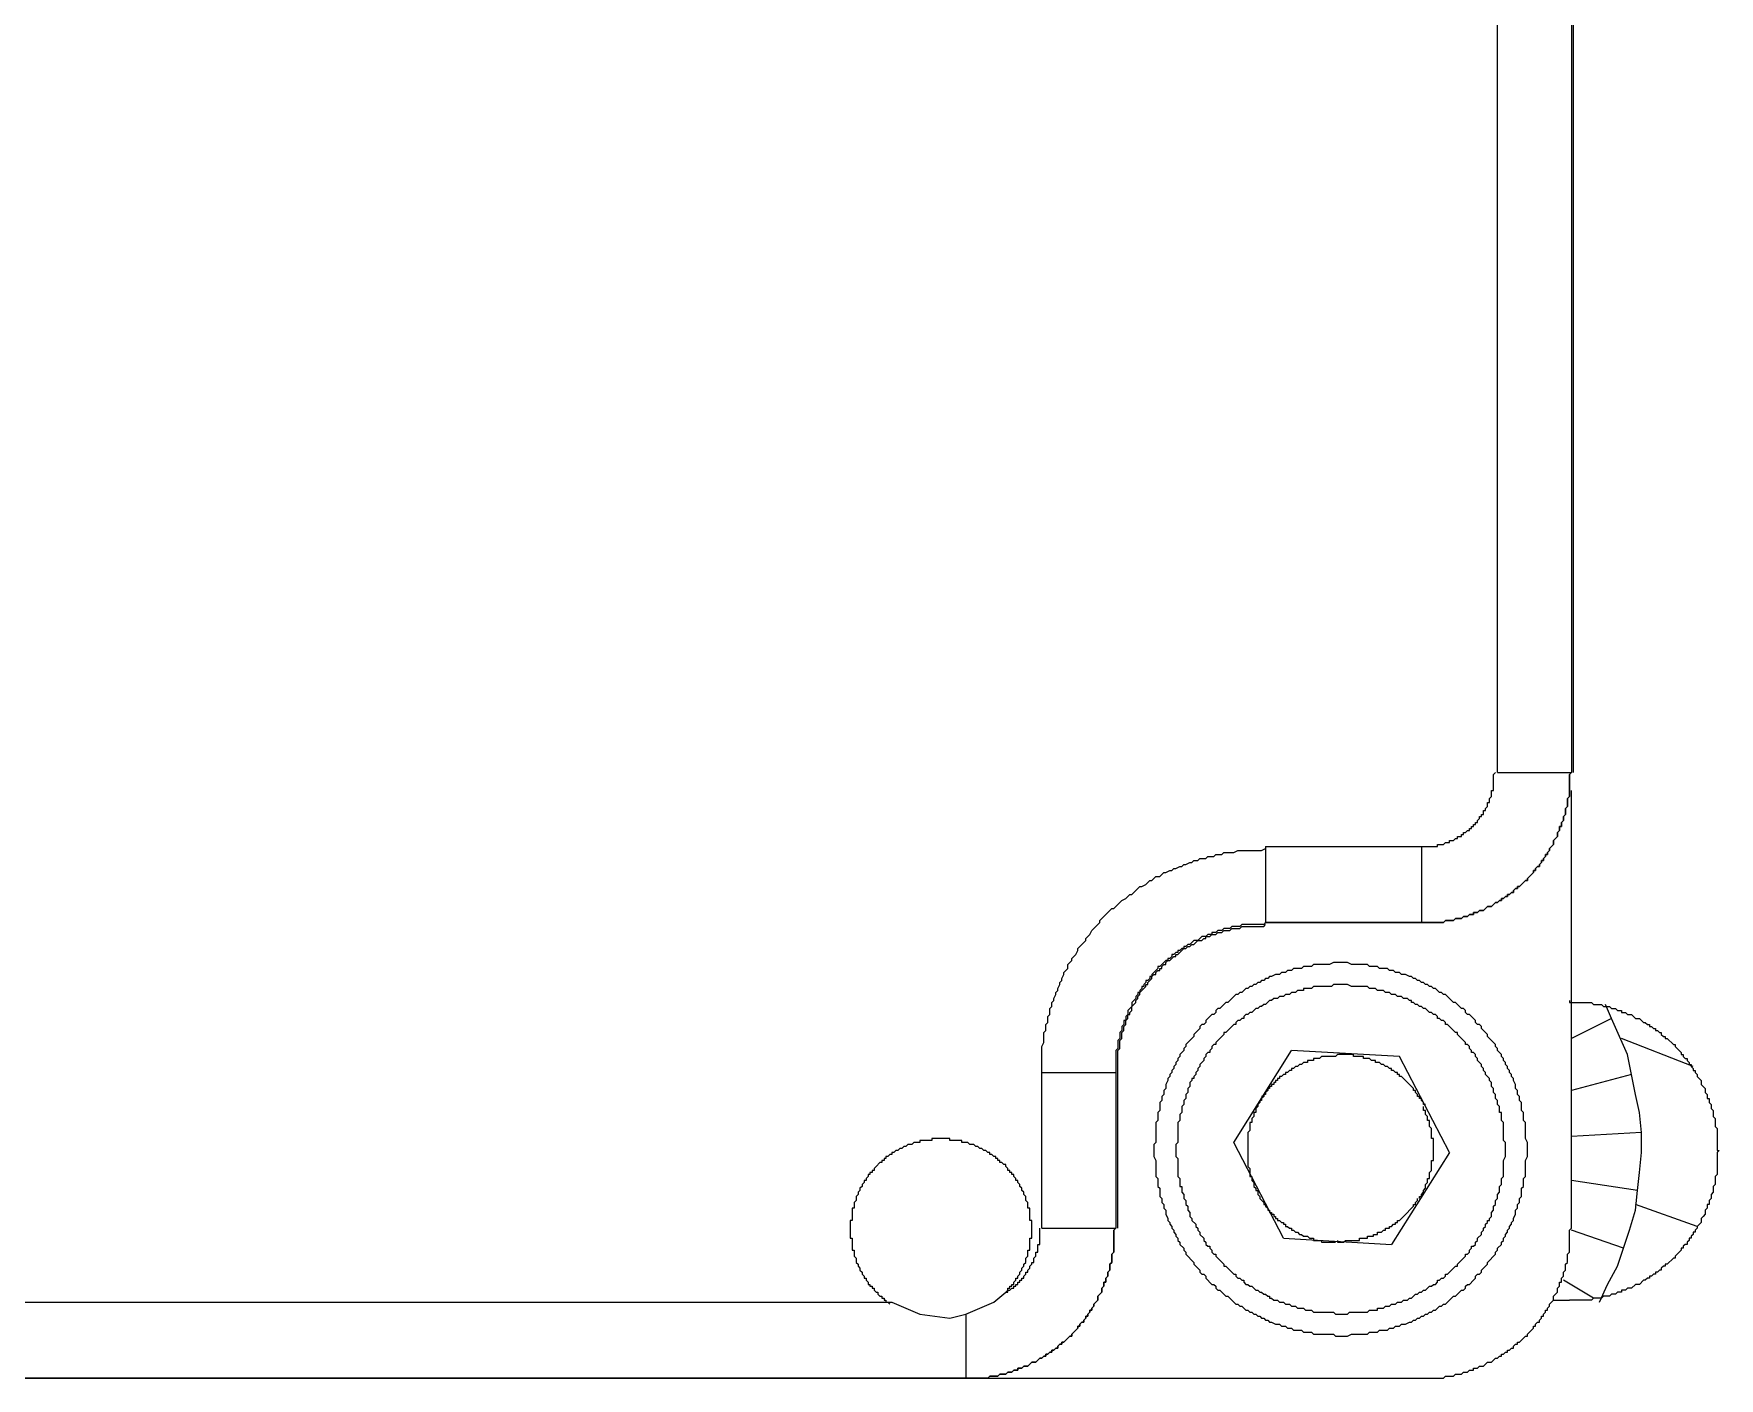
# Model space of a CAD drawing. Header units: inches. Extents: x 0 to 11, y 0.3 to 17.
# Drawn here: x 1.715 to 2.418, y 6.011 to 6.571 of the extents above; entities that cross this region are included whole.
import ezdxf

# ---------------------------------------------------------------- set-up
doc = ezdxf.new("R2010")
doc.units = ezdxf.units.IN
doc.header["$MEASUREMENT"] = 0
doc.layers.add('Layer 1', color=7, linetype='Continuous')

msp = doc.modelspace()

# ---------------------------------------------------------------- linework, layer by layer
at = {"layer": 'Layer 1', "color": 7, "lineweight": 25, "true_color": 0xffffff}
for points in [[(2.325, 6.26333), (2.325, 6.87834), (2.35583, 6.87834), (2.35583, 6.26333)], [(2.35667, 6.26333), (2.35667, 6.87834)], [(2.22833, 6.20083), (2.3025, 6.20083), (2.30333, 6.20166), (2.30667, 6.20166), (2.3075, 6.2025), (2.31, 6.2025), (2.31083, 6.20333), (2.3125, 6.20333), (2.31333, 6.20417), (2.315, 6.20417), (2.315, 6.205), (2.31666, 6.205), (2.3175, 6.20584), (2.31917, 6.20584), (2.32083, 6.20751), (2.3225, 6.20751), (2.32416, 6.20916), (2.325, 6.20916), (2.32583, 6.21), (2.32667, 6.21), (2.32667, 6.21083), (2.3275, 6.21083), (2.32834, 6.21167), (2.32917, 6.21167), (2.32917, 6.2125), (2.33, 6.2125), (2.33083, 6.21334), (2.33167, 6.21334), (2.33167, 6.21417), (2.3325, 6.21501), (2.33333, 6.21501), (2.33333, 6.21583), (2.33417, 6.21583), (2.33667, 6.21833), (2.3375, 6.21833), (2.3375, 6.21917), (2.34, 6.22167), (2.34, 6.22249), (2.34083, 6.22249), (2.34083, 6.22333), (2.34167, 6.22416), (2.3425, 6.22416), (2.3425, 6.225), (2.34334, 6.22583), (2.34334, 6.22667), (2.34416, 6.22667), (2.34416, 6.2275), (2.345, 6.22834), (2.345, 6.22917), (2.34583, 6.22917), (2.34583, 6.22999), (2.34667, 6.23083), (2.34667, 6.23166), (2.34833, 6.23333), (2.34833, 6.235), (2.35, 6.23667), (2.35, 6.23834), (2.35083, 6.23916), (2.35083, 6.24083), (2.35166, 6.24083), (2.35166, 6.2425), (2.3525, 6.24333), (2.3525, 6.245), (2.35333, 6.24584), (2.35333, 6.24833), (2.35417, 6.24917), (2.35417, 6.2525), (2.355, 6.25334), (2.355, 6.26251), (2.35583, 6.26333)], [(2.35583, 6.26333), (2.355, 6.26251), (2.355, 6.25334), (2.35417, 6.2525), (2.35417, 6.24917), (2.35333, 6.24833), (2.35333, 6.24584), (2.3525, 6.245), (2.3525, 6.24333), (2.35166, 6.2425), (2.35166, 6.24083), (2.35083, 6.24083), (2.35083, 6.23916), (2.35, 6.23834), (2.35, 6.23667), (2.34833, 6.235), (2.34833, 6.23333), (2.34667, 6.23166), (2.34667, 6.23083), (2.34583, 6.22999), (2.34583, 6.22917), (2.345, 6.22917), (2.345, 6.22834), (2.34416, 6.2275), (2.34416, 6.22667), (2.34334, 6.22667), (2.34334, 6.22583), (2.3425, 6.225), (2.3425, 6.22416), (2.34167, 6.22416), (2.34083, 6.22333), (2.34083, 6.22249), (2.34, 6.22249), (2.34, 6.22167), (2.3375, 6.21917), (2.3375, 6.21833), (2.33667, 6.21833), (2.33417, 6.21583), (2.33333, 6.21583), (2.33333, 6.21501), (2.3325, 6.21501), (2.33167, 6.21417), (2.33167, 6.21334), (2.33083, 6.21334), (2.33, 6.2125), (2.32917, 6.2125), (2.32917, 6.21167), (2.32834, 6.21167), (2.3275, 6.21083), (2.32667, 6.21083), (2.32667, 6.21), (2.32583, 6.21), (2.325, 6.20916), (2.32416, 6.20916), (2.3225, 6.20751), (2.32083, 6.20751), (2.31917, 6.20584), (2.3175, 6.20584), (2.31666, 6.205), (2.315, 6.205), (2.315, 6.20417), (2.31333, 6.20417), (2.3125, 6.20333), (2.31083, 6.20333), (2.31, 6.2025), (2.3075, 6.2025), (2.30667, 6.20166), (2.30333, 6.20166), (2.3025, 6.20083), (2.29333, 6.20083)], [(2.29333, 6.2325), (2.3, 6.2325), (2.3, 6.23333), (2.3025, 6.23333), (2.30333, 6.23417), (2.305, 6.23417), (2.305, 6.235), (2.30667, 6.235), (2.3075, 6.23584), (2.30834, 6.23584), (2.30834, 6.23667), (2.31, 6.23667), (2.31, 6.23749), (2.31083, 6.23749), (2.31083, 6.23834), (2.31167, 6.23834), (2.3125, 6.23916), (2.31333, 6.23916), (2.31333, 6.24), (2.31417, 6.24), (2.31417, 6.24083), (2.315, 6.24083), (2.315, 6.24167), (2.31584, 6.24167), (2.31584, 6.2425), (2.31666, 6.2425), (2.31666, 6.24333), (2.3175, 6.24417), (2.3175, 6.245), (2.31833, 6.245), (2.31833, 6.24584), (2.31917, 6.24584), (2.31917, 6.2475), (2.32, 6.2475), (2.32, 6.24833), (2.32083, 6.24917), (2.32083, 6.25083), (2.32167, 6.25083), (2.32167, 6.2525), (2.3225, 6.25334), (2.3225, 6.25583), (2.32333, 6.25583), (2.32333, 6.26251), (2.32416, 6.26333)], [(2.325, 6.26333), (2.35583, 6.26333)], [(2.29333, 6.01084), (2.3025, 6.01084), (2.30333, 6.01166), (2.30667, 6.01166), (2.3075, 6.01251), (2.31, 6.01251), (2.31083, 6.01333), (2.3125, 6.01333), (2.31333, 6.01416), (2.315, 6.01416), (2.315, 6.015), (2.31666, 6.015), (2.3175, 6.01583), (2.31917, 6.01583), (2.32083, 6.0175), (2.3225, 6.0175), (2.32416, 6.01917), (2.325, 6.01917), (2.32583, 6.02001), (2.32667, 6.02001), (2.32667, 6.02083), (2.3275, 6.02083), (2.32834, 6.02166), (2.32917, 6.02166), (2.32917, 6.0225), (2.33, 6.0225), (2.33083, 6.02333), (2.33167, 6.02333), (2.33167, 6.02417), (2.3325, 6.025), (2.33333, 6.025), (2.33333, 6.02584), (2.33417, 6.02584), (2.33667, 6.02833), (2.3375, 6.02833), (2.3375, 6.02916), (2.33917, 6.03083), (2.34, 6.03167), (2.34, 6.0325), (2.34083, 6.0325), (2.34083, 6.03334), (2.34167, 6.03417), (2.3425, 6.03417), (2.3425, 6.03499), (2.34334, 6.03583), (2.34334, 6.03666), (2.34416, 6.03666), (2.34416, 6.0375), (2.345, 6.03833), (2.345, 6.03917), (2.34583, 6.03917), (2.34583, 6.04), (2.34667, 6.04084), (2.34667, 6.04167), (2.34833, 6.04333), (2.34833, 6.045), (2.35, 6.04667), (2.35, 6.04834), (2.35083, 6.04917), (2.35083, 6.05084), (2.35166, 6.05084), (2.35166, 6.0525), (2.3525, 6.05333), (2.3525, 6.055), (2.35333, 6.05583), (2.35333, 6.05834), (2.35417, 6.05916), (2.35417, 6.0625), (2.355, 6.06333), (2.355, 6.0725), (2.35583, 6.07334), (2.35583, 6.25583)], [(2.135, 6.13833), (2.135, 6.14917), (2.13583, 6.15084), (2.13583, 6.155), (2.13666, 6.15583), (2.13666, 6.15834), (2.1375, 6.15917), (2.1375, 6.16166), (2.13833, 6.1625), (2.13833, 6.165), (2.13917, 6.16584), (2.13917, 6.16749), (2.14, 6.16833), (2.14, 6.16916), (2.14084, 6.17083), (2.14084, 6.17167), (2.14167, 6.1725), (2.14167, 6.17334), (2.1425, 6.17499), (2.1425, 6.17584), (2.14333, 6.17666), (2.14333, 6.1775), (2.14417, 6.17917), (2.14417, 6.18), (2.14583, 6.18167), (2.14583, 6.18334), (2.1475, 6.185), (2.1475, 6.18583), (2.14917, 6.1875), (2.15, 6.18917), (2.15, 6.19), (2.15333, 6.19333), (2.15333, 6.19417), (2.155, 6.19583), (2.15584, 6.1975), (2.15666, 6.19834), (2.15917, 6.20083), (2.15917, 6.20166), (2.16, 6.2025), (2.16083, 6.20333), (2.16416, 6.20667), (2.165, 6.20667), (2.16833, 6.21), (2.17, 6.21083), (2.17166, 6.2125), (2.1725, 6.2125), (2.17584, 6.21583), (2.17667, 6.21583), (2.17833, 6.21666), (2.18, 6.21833), (2.18083, 6.21833), (2.18167, 6.21917), (2.1825, 6.22), (2.18416, 6.22), (2.18583, 6.22167), (2.18667, 6.22167), (2.18833, 6.22249), (2.18917, 6.22249), (2.19, 6.22333), (2.19084, 6.22333), (2.1925, 6.22416), (2.19333, 6.22416), (2.19417, 6.225), (2.195, 6.225), (2.19667, 6.22583), (2.1975, 6.22583), (2.19833, 6.22667), (2.2, 6.22667), (2.20083, 6.2275), (2.20334, 6.2275), (2.20417, 6.22834), (2.20667, 6.22834), (2.2075, 6.22917), (2.21, 6.22917), (2.21084, 6.22999), (2.215, 6.22999), (2.21667, 6.23083), (2.22666, 6.23083), (2.22833, 6.23166)], [(2.22833, 6.2325), (2.22833, 6.20083)], [(2.22833, 6.2325), (2.29333, 6.2325), (2.29333, 6.20083), (2.22833, 6.20083)], [(2.22833, 6.20083), (2.2275, 6.20001), (2.21834, 6.20001), (2.2175, 6.19916), (2.21417, 6.19916), (2.21333, 6.19834), (2.21084, 6.19834), (2.21, 6.1975), (2.20833, 6.1975), (2.2075, 6.19667), (2.20583, 6.19667), (2.20583, 6.19583), (2.20417, 6.19583), (2.20334, 6.195), (2.20167, 6.195), (2.2, 6.19333), (2.19833, 6.19333), (2.19667, 6.19166), (2.19583, 6.19166), (2.195, 6.19084), (2.19417, 6.19084), (2.19417, 6.19), (2.19333, 6.19), (2.1925, 6.18917), (2.19166, 6.18917), (2.19166, 6.18833), (2.19084, 6.18833), (2.19, 6.1875), (2.18917, 6.1875), (2.18917, 6.18667), (2.18833, 6.18583), (2.1875, 6.18583), (2.1875, 6.185), (2.18667, 6.185), (2.18416, 6.1825), (2.18334, 6.1825), (2.18334, 6.18167), (2.18083, 6.17917), (2.18083, 6.17833), (2.18, 6.17833), (2.18, 6.1775), (2.17917, 6.17666), (2.17833, 6.17666), (2.17833, 6.17584), (2.1775, 6.17499), (2.1775, 6.17417), (2.17667, 6.17417), (2.17667, 6.17334), (2.17584, 6.1725), (2.17584, 6.17167), (2.175, 6.17167), (2.175, 6.17083), (2.17417, 6.17), (2.17417, 6.16916), (2.1725, 6.16749), (2.1725, 6.16584), (2.17083, 6.16417), (2.17083, 6.1625), (2.17, 6.16166), (2.17, 6.15999), (2.16917, 6.15999), (2.16917, 6.15834), (2.16833, 6.1575), (2.16833, 6.15583), (2.1675, 6.155), (2.1675, 6.15251), (2.16667, 6.15167), (2.16667, 6.14833), (2.16583, 6.1475), (2.16583, 6.13833)], [(2.16667, 6.13833), (2.16667, 6.1475), (2.1675, 6.14833), (2.1675, 6.15167), (2.16833, 6.15251), (2.16833, 6.155), (2.16917, 6.15583), (2.16917, 6.1575), (2.17, 6.15834), (2.17, 6.15999), (2.17083, 6.16083), (2.17083, 6.1625), (2.17166, 6.1625), (2.17166, 6.16333), (2.1725, 6.16417), (2.1725, 6.16584), (2.17417, 6.16749), (2.17417, 6.16833), (2.175, 6.16916), (2.175, 6.17), (2.17584, 6.17083), (2.17584, 6.17167), (2.17833, 6.17417), (2.17833, 6.17499), (2.17917, 6.17499), (2.17917, 6.17584), (2.18, 6.17666), (2.18083, 6.1775), (2.18083, 6.17833), (2.18167, 6.17917), (2.1825, 6.17917), (2.1825, 6.18), (2.18334, 6.18083), (2.18416, 6.18083), (2.18416, 6.18167), (2.185, 6.18167), (2.185, 6.1825), (2.18583, 6.18334), (2.18667, 6.18334), (2.18667, 6.18416), (2.1875, 6.185), (2.18833, 6.185), (2.19, 6.18667), (2.19084, 6.18667), (2.19084, 6.1875), (2.19166, 6.1875), (2.19417, 6.19), (2.195, 6.19), (2.19583, 6.19084), (2.19667, 6.19084), (2.1975, 6.19166), (2.19833, 6.19166), (2.2, 6.19333), (2.20167, 6.19333), (2.2025, 6.19417), (2.20334, 6.19417), (2.20334, 6.195), (2.205, 6.195), (2.20583, 6.19583), (2.2075, 6.19583), (2.20833, 6.19667), (2.21, 6.19667), (2.21084, 6.1975), (2.21333, 6.1975), (2.21417, 6.19834), (2.2175, 6.19834), (2.21834, 6.19916), (2.2275, 6.19916), (2.22833, 6.20001)], [(2.25667, 6.02916), (2.2575, 6.02833), (2.2625, 6.02833), (2.26417, 6.02916), (2.27083, 6.02916), (2.27167, 6.03), (2.275, 6.03), (2.27583, 6.03083), (2.27917, 6.03083), (2.28, 6.03167), (2.28166, 6.03167), (2.2825, 6.0325), (2.28417, 6.0325), (2.285, 6.03334), (2.28667, 6.03334), (2.28833, 6.03417), (2.28916, 6.03417), (2.29, 6.03499), (2.29083, 6.03499), (2.29167, 6.03583), (2.2925, 6.03583), (2.29333, 6.03666), (2.29417, 6.03666), (2.295, 6.0375), (2.29583, 6.0375), (2.29666, 6.03833), (2.2975, 6.03833), (2.29833, 6.03917), (2.29917, 6.03917), (2.30084, 6.04084), (2.30167, 6.04084), (2.3025, 6.04167), (2.30333, 6.04167), (2.30667, 6.045), (2.3075, 6.045), (2.31, 6.0475), (2.31083, 6.0475), (2.31167, 6.04834), (2.31167, 6.04917), (2.3125, 6.04999), (2.31333, 6.04999), (2.315, 6.05166), (2.31584, 6.0525), (2.31584, 6.05333), (2.31666, 6.05417), (2.3175, 6.05417), (2.31833, 6.055), (2.31833, 6.05583), (2.31917, 6.05667), (2.32, 6.0575), (2.32083, 6.05834), (2.32083, 6.05916), (2.32416, 6.0625), (2.32416, 6.06333), (2.325, 6.06417), (2.325, 6.065), (2.32667, 6.06666), (2.32667, 6.0675), (2.3275, 6.06833), (2.3275, 6.06917), (2.32834, 6.07), (2.32834, 6.07083), (2.32917, 6.07167), (2.32917, 6.0725), (2.33, 6.07334), (2.33, 6.07416), (2.33083, 6.07501), (2.33083, 6.07583), (2.33167, 6.07666), (2.33167, 6.0775), (2.3325, 6.07917), (2.3325, 6.08084), (2.33333, 6.08167), (2.33333, 6.08333), (2.33417, 6.08416), (2.33417, 6.08583), (2.335, 6.08667), (2.335, 6.09001), (2.33584, 6.09083), (2.33584, 6.09417), (2.33667, 6.095), (2.33667, 6.10167), (2.3375, 6.10334), (2.3375, 6.10917), (2.33667, 6.11084), (2.33667, 6.1175), (2.33584, 6.11833), (2.33584, 6.12166), (2.335, 6.1225), (2.335, 6.12583), (2.33417, 6.12667), (2.33417, 6.12834), (2.33333, 6.12916), (2.33333, 6.13083), (2.3325, 6.13167), (2.3325, 6.13333), (2.33167, 6.135), (2.33167, 6.13584), (2.33083, 6.13666), (2.33083, 6.13751), (2.33, 6.13833), (2.33, 6.13916), (2.32917, 6.14), (2.32917, 6.14083), (2.32834, 6.14167), (2.32834, 6.1425), (2.3275, 6.14334), (2.3275, 6.14417), (2.32667, 6.14501), (2.32667, 6.14583), (2.325, 6.1475), (2.325, 6.14833), (2.32416, 6.14917), (2.32416, 6.15), (2.32083, 6.15333), (2.32083, 6.15416), (2.31917, 6.15583), (2.31833, 6.15667), (2.31833, 6.1575), (2.3175, 6.15834), (2.31666, 6.15834), (2.31584, 6.15917), (2.31584, 6.15999), (2.315, 6.16083), (2.31417, 6.16166), (2.31333, 6.1625), (2.3125, 6.1625), (2.31167, 6.16333), (2.31167, 6.16417), (2.31083, 6.165), (2.31, 6.165), (2.3075, 6.16749), (2.30667, 6.16749), (2.30333, 6.17083), (2.3025, 6.17083), (2.30167, 6.17167), (2.30084, 6.17167), (2.29917, 6.17334), (2.29833, 6.17334), (2.2975, 6.17417), (2.29666, 6.17417), (2.29583, 6.17499), (2.295, 6.17499), (2.29417, 6.17584), (2.29333, 6.17584), (2.2925, 6.17666), (2.29167, 6.17666), (2.29083, 6.1775), (2.29, 6.1775), (2.28916, 6.17833), (2.28833, 6.17833), (2.28667, 6.17917), (2.285, 6.17917), (2.28417, 6.18), (2.2825, 6.18), (2.28166, 6.18083), (2.28, 6.18083), (2.27917, 6.18167), (2.27583, 6.18167), (2.275, 6.1825), (2.27167, 6.1825), (2.27083, 6.18334), (2.26417, 6.18334), (2.2625, 6.18416), (2.25667, 6.18416), (2.255, 6.18334), (2.24833, 6.18334), (2.2475, 6.1825), (2.24417, 6.1825), (2.24333, 6.18167), (2.24, 6.18167), (2.23917, 6.18083), (2.2375, 6.18083), (2.23667, 6.18), (2.235, 6.18), (2.23416, 6.17917), (2.2325, 6.17917), (2.23083, 6.17833), (2.23, 6.17833), (2.22917, 6.1775), (2.22833, 6.1775), (2.2275, 6.17666), (2.22666, 6.17666), (2.22583, 6.17584), (2.225, 6.17584), (2.22417, 6.17499), (2.22333, 6.17499), (2.2225, 6.17417), (2.22167, 6.17417), (2.22083, 6.17334), (2.22, 6.17334), (2.21834, 6.17167), (2.2175, 6.17167), (2.21667, 6.17083), (2.21583, 6.17083), (2.2125, 6.16749), (2.21167, 6.16749), (2.20917, 6.165), (2.20833, 6.165), (2.2075, 6.16417), (2.2075, 6.16333), (2.20667, 6.1625), (2.20583, 6.1625), (2.205, 6.16166), (2.20417, 6.16083), (2.20334, 6.15999), (2.20334, 6.15917), (2.2025, 6.15834), (2.20167, 6.15834), (2.20083, 6.1575), (2.20083, 6.15667), (2.2, 6.15583), (2.19833, 6.15416), (2.19833, 6.15333), (2.195, 6.15), (2.195, 6.14917), (2.19417, 6.14833), (2.19417, 6.1475), (2.1925, 6.14583), (2.1925, 6.14501), (2.19166, 6.14417), (2.19166, 6.14334), (2.19084, 6.1425), (2.19084, 6.14167), (2.19, 6.14083), (2.19, 6.14), (2.18917, 6.13916), (2.18917, 6.13833), (2.18833, 6.13751), (2.18833, 6.13666), (2.1875, 6.13584), (2.1875, 6.135), (2.18667, 6.13333), (2.18667, 6.13167), (2.18583, 6.13083), (2.18583, 6.12916), (2.185, 6.12834), (2.185, 6.12667), (2.18416, 6.12583), (2.18416, 6.1225), (2.18334, 6.12166), (2.18334, 6.11833), (2.1825, 6.1175), (2.1825, 6.10917), (2.18167, 6.10833), (2.18167, 6.10334), (2.1825, 6.10167), (2.1825, 6.095), (2.18334, 6.09417), (2.18334, 6.09083), (2.18416, 6.09001), (2.18416, 6.08667), (2.185, 6.08583), (2.185, 6.08416), (2.18583, 6.08333), (2.18583, 6.08167), (2.18667, 6.08084), (2.18667, 6.07917), (2.1875, 6.0775), (2.1875, 6.07666), (2.18833, 6.07583), (2.18833, 6.07501), (2.18917, 6.07416), (2.18917, 6.07334), (2.19, 6.0725), (2.19, 6.07167), (2.19084, 6.07083), (2.19084, 6.07), (2.19166, 6.06917), (2.19166, 6.06833), (2.1925, 6.0675), (2.1925, 6.06666), (2.19417, 6.065), (2.19417, 6.06417), (2.195, 6.06333), (2.195, 6.0625), (2.19833, 6.05916), (2.19833, 6.05834), (2.19916, 6.0575), (2.2, 6.05667), (2.20083, 6.05583), (2.20083, 6.055), (2.20167, 6.05417), (2.2025, 6.05417), (2.20334, 6.05333), (2.20334, 6.0525), (2.20583, 6.04999), (2.20667, 6.04999), (2.2075, 6.04917), (2.2075, 6.04834), (2.20833, 6.0475), (2.20917, 6.0475), (2.21167, 6.045), (2.2125, 6.045), (2.21583, 6.04167), (2.21667, 6.04167), (2.2175, 6.04084), (2.21834, 6.04084), (2.22, 6.03917), (2.22083, 6.03917), (2.22167, 6.03833), (2.2225, 6.03833), (2.22333, 6.0375), (2.22417, 6.0375), (2.225, 6.03666), (2.22583, 6.03666), (2.22666, 6.03583), (2.2275, 6.03583), (2.22833, 6.03499), (2.22917, 6.03499), (2.23, 6.03417), (2.23083, 6.03417), (2.2325, 6.03334), (2.23416, 6.03334), (2.235, 6.0325), (2.23667, 6.0325), (2.2375, 6.03167), (2.23917, 6.03167), (2.24, 6.03083), (2.24333, 6.03083), (2.24417, 6.03), (2.2475, 6.03), (2.24833, 6.02916), (2.25667, 6.02916)], [(2.25667, 6.03833), (2.2575, 6.0375), (2.2625, 6.0375), (2.26333, 6.03833), (2.27083, 6.03833), (2.27167, 6.03917), (2.275, 6.03917), (2.275, 6.04), (2.2775, 6.04), (2.27833, 6.04084), (2.28, 6.04084), (2.28084, 6.04167), (2.2825, 6.04167), (2.28333, 6.04249), (2.285, 6.04249), (2.28583, 6.04333), (2.2875, 6.04333), (2.28833, 6.04416), (2.28916, 6.04416), (2.29083, 6.04583), (2.29167, 6.04583), (2.2925, 6.04667), (2.29333, 6.04667), (2.29417, 6.0475), (2.295, 6.0475), (2.29666, 6.04917), (2.2975, 6.04917), (2.29833, 6.04999), (2.29917, 6.04999), (2.3, 6.05084), (2.3, 6.05166), (2.30084, 6.05166), (2.30167, 6.0525), (2.3025, 6.0525), (2.30333, 6.05333), (2.30333, 6.05417), (2.30417, 6.05417), (2.30667, 6.05667), (2.3075, 6.0575), (2.30834, 6.0575), (2.30834, 6.05834), (2.31167, 6.06167), (2.31167, 6.0625), (2.3125, 6.0625), (2.31333, 6.06333), (2.31333, 6.06417), (2.31417, 6.065), (2.31417, 6.06584), (2.315, 6.06584), (2.31584, 6.06666), (2.31584, 6.0675), (2.31666, 6.06833), (2.31666, 6.06917), (2.31833, 6.07083), (2.31833, 6.07167), (2.31917, 6.0725), (2.31917, 6.07334), (2.32, 6.07416), (2.32, 6.07501), (2.32083, 6.07583), (2.32083, 6.07666), (2.32167, 6.07666), (2.32167, 6.0775), (2.3225, 6.07833), (2.3225, 6.08), (2.32333, 6.08084), (2.32333, 6.08251), (2.32416, 6.08333), (2.32416, 6.085), (2.325, 6.08583), (2.325, 6.0875), (2.32583, 6.08834), (2.32583, 6.09083), (2.32667, 6.09166), (2.32667, 6.09417), (2.3275, 6.095), (2.3275, 6.10167), (2.32834, 6.10334), (2.32834, 6.10917), (2.3275, 6.11), (2.3275, 6.1175), (2.32667, 6.11833), (2.32667, 6.12166), (2.32583, 6.12166), (2.32583, 6.12417), (2.325, 6.125), (2.325, 6.12667), (2.32416, 6.1275), (2.32416, 6.12916), (2.32333, 6.13), (2.32333, 6.13167), (2.3225, 6.1325), (2.3225, 6.13417), (2.32167, 6.135), (2.32167, 6.13584), (2.32, 6.13751), (2.32, 6.13833), (2.31917, 6.13916), (2.31917, 6.14), (2.31833, 6.14083), (2.31833, 6.14167), (2.31666, 6.14334), (2.31666, 6.14417), (2.31584, 6.14501), (2.31584, 6.14583), (2.315, 6.14666), (2.31417, 6.14666), (2.31417, 6.1475), (2.31333, 6.14833), (2.31333, 6.14917), (2.3125, 6.15), (2.31167, 6.15), (2.31167, 6.15084), (2.30834, 6.15416), (2.30834, 6.155), (2.3075, 6.155), (2.30667, 6.15583), (2.30583, 6.15667), (2.30417, 6.15834), (2.30333, 6.15834), (2.30333, 6.15917), (2.3025, 6.15999), (2.30167, 6.15999), (2.30084, 6.16083), (2.3, 6.16083), (2.3, 6.16166), (2.29917, 6.1625), (2.29833, 6.1625), (2.2975, 6.16333), (2.29666, 6.16333), (2.295, 6.165), (2.29417, 6.165), (2.29333, 6.16584), (2.2925, 6.16584), (2.29167, 6.16667), (2.29083, 6.16667), (2.29, 6.16749), (2.28916, 6.16749), (2.28916, 6.16833), (2.28833, 6.16833), (2.2875, 6.16916), (2.28583, 6.16916), (2.285, 6.17), (2.28333, 6.17), (2.2825, 6.17083), (2.28084, 6.17083), (2.28, 6.17167), (2.27833, 6.17167), (2.2775, 6.1725), (2.275, 6.1725), (2.27417, 6.17334), (2.27167, 6.17334), (2.27083, 6.17417), (2.26417, 6.17417), (2.2625, 6.17499), (2.25667, 6.17499), (2.25583, 6.17417), (2.24833, 6.17417), (2.2475, 6.17334), (2.24417, 6.17334), (2.24417, 6.1725), (2.24167, 6.1725), (2.24083, 6.17167), (2.23917, 6.17167), (2.23834, 6.17083), (2.23667, 6.17083), (2.23583, 6.17), (2.23416, 6.17), (2.23333, 6.16916), (2.23167, 6.16916), (2.23083, 6.16833), (2.23, 6.16833), (2.22833, 6.16667), (2.2275, 6.16667), (2.22666, 6.16584), (2.22583, 6.16584), (2.225, 6.165), (2.22417, 6.165), (2.2225, 6.16333), (2.22167, 6.16333), (2.22083, 6.1625), (2.22, 6.1625), (2.21916, 6.16166), (2.21916, 6.16083), (2.21834, 6.16083), (2.2175, 6.15999), (2.21667, 6.15999), (2.21583, 6.15917), (2.21583, 6.15834), (2.215, 6.15834), (2.21333, 6.15667), (2.2125, 6.15583), (2.21167, 6.155), (2.21084, 6.155), (2.21084, 6.15416), (2.2075, 6.15084), (2.2075, 6.15), (2.20667, 6.15), (2.20583, 6.14917), (2.20583, 6.14833), (2.205, 6.1475), (2.205, 6.14666), (2.20417, 6.14666), (2.20334, 6.14583), (2.20334, 6.14501), (2.2025, 6.14417), (2.2025, 6.14334), (2.20083, 6.14167), (2.20083, 6.14083), (2.2, 6.14), (2.2, 6.13916), (2.19916, 6.13833), (2.19916, 6.13751), (2.19833, 6.13666), (2.19833, 6.13584), (2.1975, 6.13584), (2.1975, 6.135), (2.19667, 6.13417), (2.19667, 6.1325), (2.19583, 6.13167), (2.19583, 6.13), (2.195, 6.12916), (2.195, 6.1275), (2.19417, 6.12667), (2.19417, 6.125), (2.19333, 6.12417), (2.19333, 6.12166), (2.1925, 6.12084), (2.1925, 6.11833), (2.19166, 6.1175), (2.19166, 6.10917), (2.19084, 6.10833), (2.19084, 6.10334), (2.19166, 6.1025), (2.19166, 6.095), (2.1925, 6.09417), (2.1925, 6.09083), (2.19333, 6.09083), (2.19333, 6.08834), (2.19417, 6.0875), (2.19417, 6.08583), (2.195, 6.085), (2.195, 6.08333), (2.19583, 6.08251), (2.19583, 6.08084), (2.19667, 6.08), (2.19667, 6.07833), (2.1975, 6.0775), (2.1975, 6.07666), (2.19916, 6.07501), (2.19916, 6.07416), (2.2, 6.07334), (2.2, 6.0725), (2.20083, 6.07167), (2.20083, 6.07083), (2.2025, 6.06917), (2.2025, 6.06833), (2.20334, 6.0675), (2.20334, 6.06666), (2.20417, 6.06584), (2.205, 6.06584), (2.205, 6.065), (2.20583, 6.06417), (2.20583, 6.06333), (2.20667, 6.0625), (2.2075, 6.0625), (2.2075, 6.06167), (2.21084, 6.05834), (2.21084, 6.0575), (2.21167, 6.0575), (2.2125, 6.05667), (2.215, 6.05417), (2.21583, 6.05417), (2.21583, 6.05333), (2.21667, 6.0525), (2.2175, 6.0525), (2.21834, 6.05166), (2.21916, 6.05166), (2.21916, 6.05084), (2.22, 6.04999), (2.22083, 6.04999), (2.22167, 6.04917), (2.2225, 6.04917), (2.22417, 6.0475), (2.225, 6.0475), (2.22583, 6.04667), (2.22666, 6.04667), (2.2275, 6.04583), (2.22833, 6.04583), (2.22917, 6.045), (2.23, 6.045), (2.23, 6.04416), (2.23083, 6.04416), (2.23167, 6.04333), (2.23333, 6.04333), (2.23416, 6.04249), (2.23583, 6.04249), (2.23667, 6.04167), (2.23834, 6.04167), (2.23917, 6.04084), (2.24083, 6.04084), (2.24167, 6.04), (2.24417, 6.04), (2.245, 6.03917), (2.2475, 6.03917), (2.24833, 6.03833), (2.25667, 6.03833)], [(2.355, 6.16833), (2.355, 6.16749), (2.36417, 6.16749), (2.365, 6.16667), (2.36833, 6.16667), (2.36917, 6.16584), (2.37166, 6.16584), (2.3725, 6.165), (2.37417, 6.165), (2.375, 6.16417), (2.37667, 6.16417), (2.37667, 6.16333), (2.37834, 6.16333), (2.37916, 6.1625), (2.38083, 6.1625), (2.38167, 6.16166), (2.3825, 6.16083), (2.38417, 6.16083), (2.38583, 6.15917), (2.38666, 6.15917), (2.3875, 6.15834), (2.38833, 6.15834), (2.38833, 6.1575), (2.38917, 6.1575), (2.39, 6.15667), (2.39084, 6.15667), (2.39084, 6.15583), (2.39167, 6.15583), (2.3925, 6.155), (2.39333, 6.155), (2.39333, 6.15416), (2.39417, 6.15333), (2.395, 6.15333), (2.395, 6.15251), (2.39583, 6.15251), (2.39834, 6.15), (2.39917, 6.15), (2.39917, 6.14917), (2.40167, 6.14666), (2.40167, 6.14583), (2.4025, 6.14583), (2.4025, 6.14501), (2.40333, 6.14417), (2.40417, 6.14417), (2.40417, 6.14334), (2.405, 6.1425), (2.405, 6.14167), (2.40584, 6.14167), (2.40584, 6.14083), (2.40666, 6.14), (2.40666, 6.13916), (2.4075, 6.13916), (2.4075, 6.13833), (2.40833, 6.13751), (2.40833, 6.13666), (2.40917, 6.13584), (2.41, 6.135), (2.41, 6.13333), (2.41167, 6.13167), (2.41167, 6.13), (2.4125, 6.12916), (2.4125, 6.1275), (2.41333, 6.1275), (2.41333, 6.12583), (2.41416, 6.125), (2.41416, 6.12333), (2.415, 6.1225), (2.415, 6.12), (2.41583, 6.11917), (2.41583, 6.11583), (2.41667, 6.115), (2.41667, 6.10583), (2.4175, 6.10583), (2.41667, 6.10499), (2.41667, 6.09584), (2.41583, 6.095), (2.41583, 6.09166), (2.415, 6.09083), (2.415, 6.08834), (2.41416, 6.0875), (2.41416, 6.08583), (2.41333, 6.085), (2.41333, 6.08333), (2.4125, 6.08333), (2.4125, 6.08167), (2.41167, 6.08084), (2.41167, 6.07917), (2.41083, 6.07833), (2.41, 6.0775), (2.41, 6.07583), (2.40833, 6.07416), (2.40833, 6.07334), (2.4075, 6.0725), (2.4075, 6.07167), (2.40666, 6.07167), (2.40666, 6.07083), (2.40584, 6.07), (2.40584, 6.06917), (2.405, 6.06917), (2.405, 6.06833), (2.40417, 6.0675), (2.40417, 6.06666), (2.40333, 6.06666), (2.4025, 6.06584), (2.4025, 6.065), (2.40167, 6.065), (2.40167, 6.06417), (2.39917, 6.06167), (2.39917, 6.06083), (2.39834, 6.06083), (2.39583, 6.05834), (2.395, 6.05834), (2.395, 6.0575), (2.39417, 6.0575), (2.39333, 6.05667), (2.39333, 6.05583), (2.3925, 6.05583), (2.39167, 6.055), (2.39084, 6.055), (2.39084, 6.05417), (2.39, 6.05417), (2.38917, 6.05333), (2.38833, 6.05333), (2.38833, 6.0525), (2.3875, 6.0525), (2.38666, 6.05166), (2.38583, 6.05166), (2.38417, 6.04999), (2.3825, 6.04999), (2.38083, 6.04834), (2.37916, 6.04834), (2.37834, 6.0475), (2.37667, 6.0475), (2.37667, 6.04667), (2.375, 6.04667), (2.37417, 6.04583), (2.3725, 6.04583), (2.37166, 6.045), (2.36917, 6.045), (2.36833, 6.04416), (2.365, 6.04416), (2.36417, 6.04333), (2.355, 6.04333)], [(2.38083, 6.13751), (2.37916, 6.14583), (2.3725, 6.16083), (2.37, 6.16667)], [(2.3725, 6.16083), (2.35583, 6.15251)], [(2.40666, 6.14083), (2.37667, 6.15251)], [(2.23583, 6.06917), (2.215, 6.10917), (2.23917, 6.1475)], [(2.26166, 6.14583), (2.25833, 6.14583), (2.2575, 6.14501), (2.25167, 6.14501), (2.25083, 6.14417), (2.24833, 6.14417), (2.24833, 6.14334), (2.24584, 6.14334), (2.24584, 6.1425), (2.24417, 6.1425), (2.24333, 6.14167), (2.2425, 6.14167), (2.24167, 6.14083), (2.24083, 6.14083), (2.24, 6.14), (2.23917, 6.14), (2.23917, 6.13916), (2.23834, 6.13916), (2.2375, 6.13833), (2.23667, 6.13833), (2.23667, 6.13751), (2.23583, 6.13751), (2.235, 6.13666), (2.23416, 6.13666), (2.23416, 6.13584), (2.23333, 6.13584), (2.23333, 6.135), (2.2325, 6.135), (2.2325, 6.13417), (2.23167, 6.13417), (2.23167, 6.13333), (2.23083, 6.13333), (2.23083, 6.1325), (2.23, 6.1325), (2.23, 6.13167), (2.22917, 6.13167), (2.22917, 6.13083), (2.22833, 6.13), (2.22833, 6.12916), (2.2275, 6.12916), (2.2275, 6.12834), (2.22666, 6.12834)], [(2.28417, 6.14501), (2.23917, 6.1475)], [(2.295, 6.125), (2.29417, 6.125), (2.29417, 6.12583), (2.29333, 6.12667), (2.29333, 6.1275), (2.2925, 6.1275), (2.2925, 6.12834), (2.29167, 6.12834), (2.29167, 6.12916), (2.29083, 6.13), (2.29083, 6.13083), (2.29, 6.13083), (2.29, 6.13167), (2.28667, 6.135), (2.28583, 6.13584), (2.285, 6.13666), (2.28417, 6.13666), (2.28417, 6.13751), (2.28333, 6.13751), (2.28333, 6.13833), (2.2825, 6.13833), (2.28166, 6.13916), (2.28084, 6.13916), (2.28084, 6.14), (2.28, 6.14), (2.27917, 6.14083), (2.27833, 6.14083), (2.2775, 6.14167), (2.27667, 6.14167), (2.27583, 6.1425), (2.27417, 6.1425), (2.27417, 6.14334), (2.2725, 6.14334), (2.27167, 6.14417), (2.26917, 6.14417), (2.26917, 6.14501), (2.265, 6.14501), (2.265, 6.14583), (2.26166, 6.14583)], [(2.305, 6.10499), (2.28417, 6.14501)], [(2.135, 6.13833), (2.16583, 6.13833)], [(2.135, 6.07334), (2.135, 6.13833)], [(2.16583, 6.13833), (2.16583, 6.07334)], [(2.16667, 6.07334), (2.16667, 6.13833)], [(2.38083, 6.13751), (2.35583, 6.13083)], [(2.385, 6.11334), (2.38417, 6.12166), (2.3825, 6.12916), (2.38083, 6.13751)], [(2.2275, 6.12834), (2.22666, 6.1275), (2.22666, 6.12667), (2.22583, 6.12667), (2.22583, 6.12583), (2.225, 6.125), (2.225, 6.12417), (2.22417, 6.12333), (2.22417, 6.12166), (2.22333, 6.12166), (2.22333, 6.12), (2.2225, 6.11917), (2.2225, 6.1175), (2.22167, 6.1175), (2.22167, 6.11416), (2.22083, 6.11334), (2.22083, 6.09916), (2.22167, 6.09833), (2.22167, 6.095), (2.2225, 6.095), (2.2225, 6.09333), (2.22333, 6.0925), (2.22333, 6.09083), (2.22417, 6.09001), (2.22417, 6.08917), (2.225, 6.08917)], [(2.2925, 6.08583), (2.2925, 6.08667), (2.29333, 6.08667), (2.29333, 6.0875), (2.29417, 6.08834), (2.29417, 6.08917), (2.295, 6.09001), (2.295, 6.09166), (2.29583, 6.0925), (2.29583, 6.09417), (2.29666, 6.09417), (2.29666, 6.09667), (2.2975, 6.09749), (2.2975, 6.10167), (2.29833, 6.10167), (2.29833, 6.11084), (2.2975, 6.11084), (2.2975, 6.115), (2.29666, 6.11583), (2.29666, 6.11833), (2.29583, 6.11833), (2.29583, 6.12), (2.295, 6.12084), (2.295, 6.1225), (2.29417, 6.1225), (2.29417, 6.12417)], [(2.12, 6.04667), (2.12084, 6.0475), (2.12084, 6.04834), (2.12166, 6.04834), (2.12166, 6.04917), (2.1225, 6.04917), (2.1225, 6.04999), (2.12333, 6.04999), (2.12333, 6.05084), (2.12417, 6.05166), (2.12417, 6.0525), (2.125, 6.0525), (2.125, 6.05333), (2.12583, 6.05417), (2.12583, 6.055), (2.12667, 6.05583), (2.12667, 6.05667), (2.1275, 6.0575), (2.1275, 6.05834), (2.12834, 6.05916), (2.12834, 6.06083), (2.12916, 6.06167), (2.12916, 6.06417), (2.13, 6.06417), (2.13, 6.06917), (2.13083, 6.06917), (2.13083, 6.07666), (2.13, 6.07666), (2.13, 6.08167), (2.12916, 6.08167), (2.12916, 6.08416), (2.12834, 6.085), (2.12834, 6.08667), (2.1275, 6.0875), (2.1275, 6.08834), (2.12667, 6.08917), (2.12667, 6.09001), (2.12583, 6.09083), (2.12583, 6.09166), (2.125, 6.0925), (2.125, 6.09333), (2.12417, 6.09333), (2.12417, 6.09417), (2.12333, 6.095), (2.12333, 6.09584), (2.1225, 6.09584), (2.1225, 6.09667), (2.12166, 6.09667), (2.12166, 6.09749), (2.12084, 6.09749), (2.12084, 6.09833), (2.12, 6.09916), (2.12, 6.1), (2.11917, 6.1), (2.11833, 6.10083), (2.1175, 6.10083), (2.1175, 6.10167), (2.11667, 6.10167), (2.11667, 6.1025), (2.11583, 6.1025), (2.11583, 6.10334), (2.115, 6.10334), (2.11417, 6.10417), (2.11334, 6.10417), (2.11334, 6.10499), (2.1125, 6.10499), (2.11167, 6.10583), (2.11083, 6.10583), (2.11, 6.10666), (2.10916, 6.10666), (2.10833, 6.1075), (2.1075, 6.1075), (2.10667, 6.10833), (2.105, 6.10833), (2.10417, 6.10917), (2.10166, 6.10917), (2.10166, 6.11), (2.09667, 6.11), (2.09667, 6.11084), (2.08917, 6.11084), (2.08917, 6.11), (2.08417, 6.11), (2.08417, 6.10917), (2.08167, 6.10917), (2.08083, 6.10833), (2.07917, 6.10833), (2.07834, 6.1075), (2.0775, 6.1075), (2.07667, 6.10666), (2.07583, 6.10666), (2.075, 6.10583), (2.07416, 6.10583), (2.07333, 6.10499), (2.0725, 6.10499), (2.0725, 6.10417), (2.07167, 6.10417), (2.07083, 6.10334), (2.07, 6.10334), (2.07, 6.1025), (2.06917, 6.1025), (2.06917, 6.10167), (2.06833, 6.10167), (2.06833, 6.10083), (2.0675, 6.10083), (2.06584, 6.09916), (2.065, 6.09833), (2.065, 6.09749), (2.06417, 6.09749), (2.06417, 6.09667), (2.06333, 6.09667), (2.06333, 6.09584), (2.0625, 6.09584), (2.0625, 6.095), (2.06167, 6.09417), (2.06167, 6.09333), (2.06083, 6.09333), (2.06083, 6.0925), (2.06, 6.09166), (2.06, 6.09083), (2.05916, 6.09001), (2.05916, 6.08917), (2.05834, 6.08834), (2.05834, 6.0875), (2.0575, 6.08667), (2.0575, 6.085), (2.05667, 6.08416), (2.05667, 6.08167), (2.05583, 6.08167), (2.05583, 6.07666), (2.055, 6.07666), (2.055, 6.06917), (2.05583, 6.06917), (2.05583, 6.06417), (2.05667, 6.06417), (2.05667, 6.06167), (2.0575, 6.06083), (2.0575, 6.05916), (2.05834, 6.05834), (2.05834, 6.0575), (2.05916, 6.05667), (2.05916, 6.05583), (2.06, 6.055), (2.06, 6.05417), (2.06083, 6.05333), (2.06083, 6.0525), (2.06167, 6.0525), (2.06167, 6.05166), (2.0625, 6.05084), (2.0625, 6.04999), (2.06333, 6.04999), (2.06333, 6.04917), (2.06417, 6.04917), (2.06417, 6.04834), (2.065, 6.04834), (2.065, 6.0475), (2.06584, 6.04667), (2.06666, 6.04667), (2.06666, 6.04583), (2.0675, 6.045), (2.06833, 6.045), (2.06833, 6.04416), (2.06917, 6.04416), (2.06917, 6.04333), (2.07, 6.04333), (2.07, 6.04249), (2.07083, 6.04249), (2.07167, 6.04167)], [(2.385, 6.11334), (2.35583, 6.11167)], [(2.38333, 6.08917), (2.38417, 6.09667), (2.385, 6.10499), (2.385, 6.11334)], [(2.305, 6.10499), (2.28084, 6.06666)], [(2.225, 6.08917), (2.225, 6.0875), (2.22583, 6.08667), (2.22583, 6.08583), (2.2275, 6.08416), (2.2275, 6.08333), (2.22833, 6.08333), (2.22833, 6.08251), (2.22917, 6.08167), (2.22917, 6.08084), (2.23, 6.08084), (2.23, 6.08), (2.23083, 6.08), (2.23083, 6.07917), (2.23167, 6.07917), (2.23167, 6.07833), (2.2325, 6.07833), (2.2325, 6.0775), (2.23333, 6.0775), (2.23333, 6.07666), (2.23416, 6.07666), (2.235, 6.07583), (2.23583, 6.07583), (2.23583, 6.07501), (2.23667, 6.07501), (2.23667, 6.07416), (2.2375, 6.07416), (2.23834, 6.07334), (2.23917, 6.07334), (2.23917, 6.0725), (2.24, 6.0725), (2.24083, 6.07167), (2.24167, 6.07167), (2.2425, 6.07083), (2.24333, 6.07083), (2.24417, 6.07), (2.24584, 6.07), (2.24666, 6.06917), (2.24833, 6.06917), (2.24833, 6.06833), (2.25167, 6.06833), (2.25167, 6.0675), (2.2575, 6.0675)], [(2.3775, 6.065), (2.38, 6.0725), (2.3825, 6.08084), (2.38333, 6.08917), (2.35583, 6.09333)], [(2.25833, 6.06833), (2.25833, 6.0675), (2.26083, 6.0675), (2.26166, 6.06833), (2.2675, 6.06833), (2.2675, 6.06917), (2.27083, 6.06917), (2.27083, 6.07), (2.27334, 6.07), (2.27334, 6.07083), (2.275, 6.07083), (2.275, 6.07167), (2.27667, 6.07167), (2.2775, 6.0725), (2.27833, 6.0725), (2.27833, 6.07334), (2.28, 6.07334), (2.28, 6.07416), (2.28084, 6.07416), (2.28166, 6.07501), (2.2825, 6.07501), (2.2825, 6.07583), (2.28333, 6.07583), (2.28333, 6.07666), (2.28417, 6.07666), (2.285, 6.0775), (2.28583, 6.07833), (2.29, 6.08251), (2.29, 6.08333), (2.29083, 6.08333), (2.29083, 6.08416), (2.29167, 6.085), (2.29167, 6.08583)], [(2.40833, 6.07416), (2.3825, 6.08333)], [(2.135, 6.07334), (2.16583, 6.07334), (2.165, 6.0725), (2.165, 6.06333), (2.16416, 6.0625), (2.16416, 6.05916), (2.16333, 6.05834), (2.16333, 6.05583), (2.1625, 6.055), (2.1625, 6.05333), (2.16167, 6.0525), (2.16167, 6.05084), (2.16083, 6.05084), (2.16083, 6.04917), (2.16, 6.04834), (2.16, 6.04667), (2.15833, 6.045), (2.15833, 6.04333), (2.15666, 6.04167), (2.15666, 6.04084), (2.15584, 6.04), (2.15584, 6.03917), (2.155, 6.03917), (2.155, 6.03833), (2.15417, 6.0375), (2.15417, 6.03666), (2.15333, 6.03666), (2.15333, 6.03583), (2.1525, 6.03499), (2.1525, 6.03417), (2.15167, 6.03417), (2.15083, 6.03334), (2.15083, 6.0325), (2.15, 6.0325), (2.15, 6.03167), (2.14917, 6.03083), (2.1475, 6.02916), (2.1475, 6.02833), (2.14667, 6.02833), (2.14417, 6.02584), (2.14333, 6.02584), (2.14333, 6.025), (2.1425, 6.025), (2.14167, 6.02417), (2.14167, 6.02333), (2.14084, 6.02333), (2.14, 6.0225), (2.13917, 6.0225), (2.13917, 6.02166), (2.13833, 6.02166), (2.1375, 6.02083), (2.13666, 6.02083), (2.13666, 6.02001), (2.13583, 6.02001), (2.135, 6.01917), (2.13417, 6.01917), (2.1325, 6.0175), (2.13083, 6.0175), (2.12916, 6.01583), (2.1275, 6.01583), (2.12667, 6.015), (2.125, 6.015), (2.125, 6.01416), (2.12333, 6.01416), (2.1225, 6.01333), (2.12084, 6.01333), (2.12, 6.01251), (2.1175, 6.01251), (2.11667, 6.01166), (2.11334, 6.01166), (2.1125, 6.01084), (2.10333, 6.01084)], [(2.10333, 6.01084), (2.1125, 6.01084), (2.11334, 6.01166), (2.11667, 6.01166), (2.1175, 6.01251), (2.12, 6.01251), (2.12084, 6.01333), (2.1225, 6.01333), (2.12333, 6.01416), (2.125, 6.01416), (2.125, 6.015), (2.12667, 6.015), (2.1275, 6.01583), (2.12916, 6.01583), (2.13083, 6.0175), (2.1325, 6.0175), (2.13417, 6.01917), (2.135, 6.01917), (2.13583, 6.02001), (2.13666, 6.02001), (2.13666, 6.02083), (2.1375, 6.02083), (2.13833, 6.02166), (2.13917, 6.02166), (2.13917, 6.0225), (2.14, 6.0225), (2.14084, 6.02333), (2.14167, 6.02333), (2.14167, 6.02417), (2.1425, 6.025), (2.14333, 6.025), (2.14333, 6.02584), (2.14417, 6.02584), (2.14667, 6.02833), (2.1475, 6.02833), (2.1475, 6.02916), (2.14917, 6.03083), (2.15, 6.03167), (2.15, 6.0325), (2.15083, 6.0325), (2.15083, 6.03334), (2.15167, 6.03417), (2.1525, 6.03417), (2.1525, 6.03499), (2.15333, 6.03583), (2.15333, 6.03666), (2.15417, 6.03666), (2.15417, 6.0375), (2.155, 6.03833), (2.155, 6.03917), (2.15584, 6.03917), (2.15584, 6.04), (2.15666, 6.04084), (2.15666, 6.04167), (2.15833, 6.04333), (2.15833, 6.045), (2.16, 6.04667), (2.16, 6.04834), (2.16083, 6.04917), (2.16083, 6.05084), (2.16167, 6.05084), (2.16167, 6.0525), (2.1625, 6.05333), (2.1625, 6.055), (2.16333, 6.05583), (2.16333, 6.05834), (2.16416, 6.05916), (2.16416, 6.0625), (2.165, 6.06333), (2.165, 6.0725), (2.16583, 6.07334)], [(2.12, 6.04667), (2.12084, 6.04667), (2.12084, 6.0475), (2.12166, 6.0475), (2.1225, 6.04834), (2.12333, 6.04834), (2.12333, 6.04917), (2.12417, 6.04917), (2.12417, 6.04999), (2.125, 6.04999), (2.125, 6.05084), (2.12583, 6.05084), (2.12583, 6.05166), (2.12667, 6.05166), (2.12667, 6.0525), (2.1275, 6.0525), (2.1275, 6.05333), (2.12834, 6.05417), (2.12834, 6.055), (2.12916, 6.055), (2.12916, 6.05583), (2.13, 6.05667), (2.13, 6.0575), (2.13083, 6.05834), (2.13083, 6.05916), (2.13167, 6.05916), (2.13167, 6.06083), (2.1325, 6.06167), (2.1325, 6.06333), (2.13333, 6.06333), (2.13333, 6.06666), (2.13417, 6.06666), (2.13417, 6.07334)], [(2.23583, 6.06917), (2.28084, 6.06666)], [(2.3775, 6.065), (2.35583, 6.0725)], [(2.3675, 6.04249), (2.37084, 6.04999), (2.375, 6.0575), (2.3775, 6.065)], [(2.10333, 6.0375), (2.115, 6.04249), (2.12, 6.04667)], [(2.365, 6.04416), (2.3525, 6.05166)], [(1.51917, 6.04249), (2.0725, 6.04249)], [(2.0725, 6.04249), (2.08417, 6.0375), (2.09667, 6.03583), (2.10333, 6.0375)], [(2.34833, 6.04333), (2.355, 6.04333)], [(2.10333, 6.0375), (2.10333, 6.01084)], [(2.10333, 6.01084), (1.48834, 6.01084)], [(1.48834, 6.01084), (2.10333, 6.01084)], [(2.11167, 6.01084), (2.29333, 6.01084)]]:
    msp.add_lwpolyline(points, dxfattribs=at)

doc.saveas('drawing.dxf')
